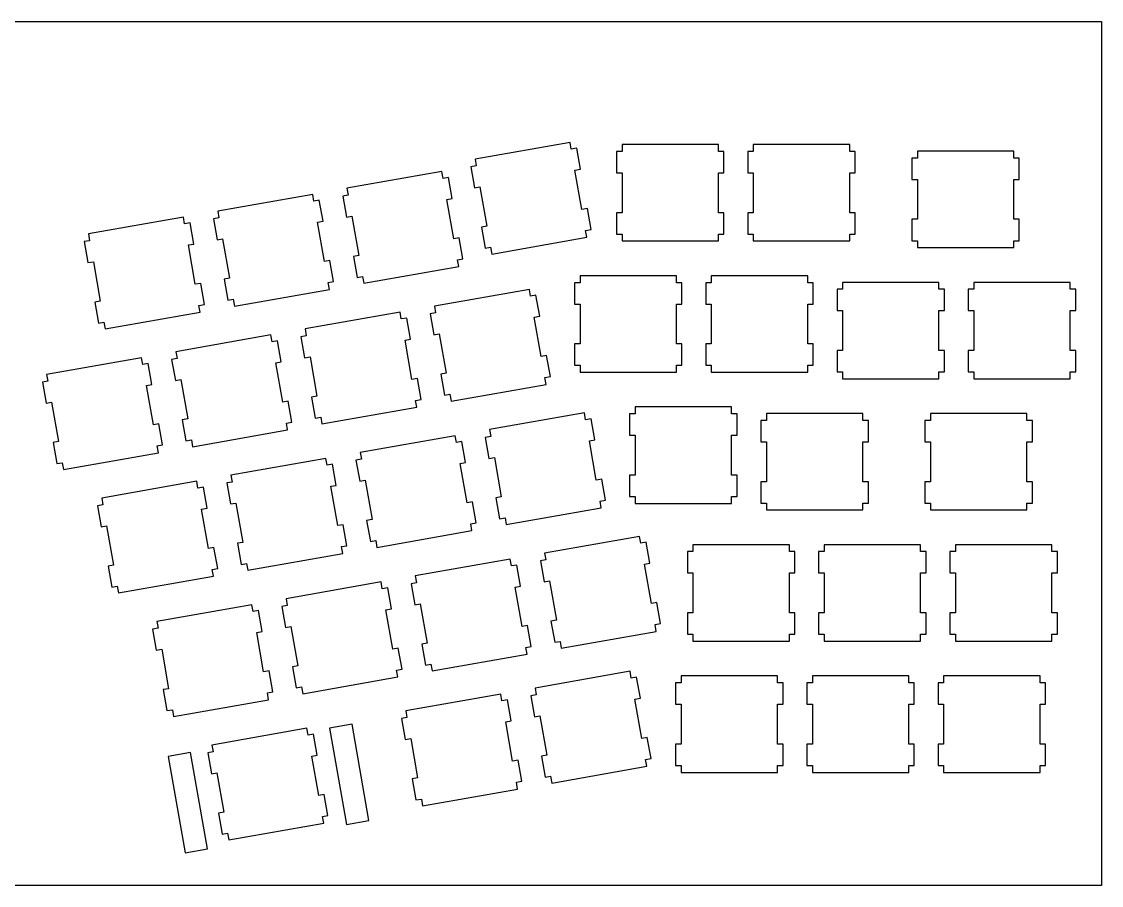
# Model space of a CAD drawing. Extents: x 0 to 302, y 0 to 126.
# Drawn here: x 145.1 to 301.8, y 0.4 to 125.8 of the extents above; entities that cross this region are included whole.
import ezdxf

# ---------------------------------------------------------------- set-up
doc = ezdxf.new("R2010")
doc.units = 0
doc.layers.get('0').update_dxf_attribs({"linetype": 'CONTINUOUS'})

msp = doc.modelspace()

# ---------------------------------------------------------------- linework, layer by layer
at = {"color": 0}
for p, q in [((0.0951, 125.846), (301.847, 125.846)), ((301.847, 125.846), (301.847, 0.4189)), ((224.725, 108.311), (210.936, 105.88)), ((224.897, 107.326), (224.725, 108.311)), ((225.685, 107.465), (224.897, 107.326)), ((226.223, 104.413), (225.685, 107.465)), ((232.267, 106.987), (231.466, 106.987)), ((231.466, 106.987), (231.466, 103.887)), ((232.267, 107.987), (232.267, 106.987)), ((246.266, 107.987), (232.267, 107.987)), ((246.266, 106.987), (246.266, 107.987)), ((247.067, 106.987), (246.266, 106.987)), ((247.067, 103.887), (247.067, 106.987)), ((251.316, 106.987), (250.516, 106.987)), ((250.516, 106.987), (250.516, 103.887)), ((251.316, 107.987), (251.316, 106.987)), ((265.316, 107.987), (251.316, 107.987)), ((265.316, 106.987), (265.316, 107.987)), ((266.117, 106.987), (265.316, 106.987)), ((266.117, 103.887), (266.117, 106.987)), ((275.13, 107.035), (275.13, 106.034)), ((289.129, 107.035), (275.13, 107.035)), ((289.129, 106.034), (289.129, 107.035)), ((210.936, 105.88), (211.11, 104.895)), ((275.13, 106.034), (274.329, 106.034)), ((274.329, 106.034), (274.329, 102.935)), ((289.93, 106.034), (289.129, 106.034)), ((289.93, 102.935), (289.93, 106.034)), ((206.128, 104.065), (192.341, 101.635)), ((206.302, 103.08), (206.128, 104.065)), ((211.11, 104.895), (210.323, 104.756)), ((210.323, 104.756), (210.861, 101.703)), ((225.436, 104.273), (226.223, 104.413)), ((226.443, 98.5615), (225.436, 104.273)), ((231.466, 103.887), (232.267, 103.887)), ((232.267, 103.887), (232.267, 98.0888)), ((246.266, 98.0888), (246.266, 103.887)), ((246.266, 103.887), (247.067, 103.887)), ((250.516, 103.887), (251.316, 103.887)), ((251.316, 103.887), (251.316, 98.0888)), ((265.316, 98.0888), (265.316, 103.887)), ((265.316, 103.887), (266.117, 103.887)), ((207.09, 103.219), (206.302, 103.08)), ((207.629, 100.167), (207.09, 103.219)), ((274.329, 102.935), (275.13, 102.935)), ((275.13, 102.935), (275.13, 97.1352)), ((289.129, 97.1352), (289.129, 102.935)), ((289.129, 102.935), (289.93, 102.935)), ((187.369, 100.757), (173.582, 98.3259)), ((187.543, 99.7726), (187.369, 100.757)), ((192.516, 100.649), (191.728, 100.51)), ((191.728, 100.51), (192.265, 97.4577)), ((192.341, 101.635), (192.516, 100.649)), ((210.861, 101.703), (211.649, 101.843)), ((211.649, 101.843), (212.656, 96.1305)), ((188.33, 99.9105), (187.543, 99.7726)), ((188.868, 96.8583), (188.33, 99.9105)), ((206.841, 100.028), (207.629, 100.167)), ((207.848, 94.3158), (206.841, 100.028)), ((168.607, 97.4492), (154.82, 95.0186)), ((168.782, 96.4639), (168.607, 97.4492)), ((173.754, 97.342), (172.966, 97.2026)), ((172.966, 97.2026), (173.506, 94.149)), ((173.582, 98.3259), (173.754, 97.342)), ((192.265, 97.4577), (193.053, 97.5967)), ((193.053, 97.5967), (194.061, 91.8849)), ((227.232, 98.7005), (226.443, 98.5615)), ((227.769, 95.6469), (227.232, 98.7005)), ((232.267, 98.0888), (231.466, 98.0888)), ((231.466, 98.0888), (231.466, 94.9868)), ((247.067, 98.0888), (246.266, 98.0888)), ((247.067, 94.9868), (247.067, 98.0888)), ((251.316, 98.0888), (250.516, 98.0888)), ((250.516, 98.0888), (250.516, 94.9868)), ((266.117, 98.0888), (265.316, 98.0888)), ((266.117, 94.9868), (266.117, 98.0888)), ((169.569, 96.6033), (168.782, 96.4639)), ((170.108, 93.5496), (169.569, 96.6033)), ((188.08, 96.719), (188.868, 96.8583)), ((189.087, 91.0071), (188.08, 96.719)), ((212.656, 96.1305), (211.868, 95.9915)), ((211.868, 95.9915), (212.407, 92.9375)), ((226.981, 95.5075), (227.769, 95.6469)), ((275.13, 97.1352), (274.329, 97.1352)), ((274.329, 97.1352), (274.329, 94.0347)), ((289.93, 97.1352), (289.129, 97.1352)), ((289.93, 94.0347), (289.93, 97.1352)), ((154.82, 95.0186), (154.995, 94.0333)), ((173.506, 94.149), (174.293, 94.288)), ((174.293, 94.288), (175.3, 88.5762)), ((208.635, 94.4534), (207.848, 94.3158)), ((209.174, 91.4012), (208.635, 94.4534)), ((213.367, 92.0916), (227.156, 94.5236)), ((227.156, 94.5236), (226.981, 95.5075)), ((231.466, 94.9868), (232.267, 94.9868)), ((232.267, 94.9868), (232.267, 93.9878)), ((246.266, 93.9878), (246.266, 94.9868)), ((246.266, 94.9868), (247.067, 94.9868)), ((250.516, 94.9868), (251.316, 94.9868)), ((251.316, 94.9868), (251.316, 93.9878)), ((265.316, 93.9878), (265.316, 94.9868)), ((265.316, 94.9868), (266.117, 94.9868)), ((154.995, 94.0333), (154.207, 93.8939)), ((154.207, 93.8939), (154.744, 90.8417)), ((169.32, 93.4117), (170.108, 93.5496)), ((170.327, 87.6999), (169.32, 93.4117)), ((212.407, 92.9375), (213.195, 93.0769)), ((213.195, 93.0769), (213.367, 92.0916)), ((232.267, 93.9878), (246.266, 93.9878)), ((251.316, 93.9878), (265.316, 93.9878)), ((274.329, 94.0347), (275.13, 94.0347)), ((275.13, 94.0347), (275.13, 93.0356)), ((275.13, 93.0356), (289.129, 93.0356)), ((289.129, 93.0356), (289.129, 94.0347)), ((289.129, 94.0347), (289.93, 94.0347)), ((154.744, 90.8417), (155.532, 90.9807)), ((155.532, 90.9807), (156.539, 85.2674)), ((189.876, 91.1461), (189.087, 91.0071)), ((190.413, 88.0939), (189.876, 91.1461)), ((194.061, 91.8849), (193.272, 91.7455)), ((193.272, 91.7455), (193.812, 88.6919)), ((208.387, 91.2619), (209.174, 91.4012)), ((208.56, 90.2765), (208.387, 91.2619)), ((194.772, 87.8459), (208.56, 90.2765)), ((171.115, 87.8374), (170.327, 87.6999)), ((171.654, 84.7852), (171.115, 87.8374)), ((175.3, 88.5762), (174.512, 88.4372)), ((174.512, 88.4372), (175.051, 85.3846)), ((189.625, 87.9546), (190.413, 88.0939)), ((189.8, 86.9692), (189.625, 87.9546)), ((193.812, 88.6919), (194.6, 88.8312)), ((194.6, 88.8312), (194.772, 87.8459)), ((226.17, 87.9369), (225.37, 87.9369)), ((225.37, 87.9369), (225.37, 84.8374)), ((226.17, 88.937), (226.17, 87.9369)), ((240.17, 88.937), (226.17, 88.937)), ((240.17, 87.9369), (240.17, 88.937)), ((240.97, 87.9369), (240.17, 87.9369)), ((240.97, 84.8374), (240.97, 87.9369)), ((245.22, 87.9369), (244.42, 87.9369)), ((244.42, 87.9369), (244.42, 84.8374)), ((245.22, 88.937), (245.22, 87.9369)), ((259.22, 88.937), (245.22, 88.937)), ((259.22, 87.9369), (259.22, 88.937)), ((260.02, 87.9369), (259.22, 87.9369)), ((260.02, 84.8374), (260.02, 87.9369)), ((264.27, 87.9849), (264.27, 86.9844)), ((278.27, 87.9849), (264.27, 87.9849)), ((278.27, 86.9844), (278.27, 87.9849)), ((283.32, 87.9849), (283.32, 86.9844)), ((297.32, 87.9849), (283.32, 87.9849)), ((297.32, 86.9844), (297.32, 87.9849)), ((176.013, 84.5386), (189.8, 86.9692)), ((218.817, 86.9583), (205.03, 84.5273)), ((218.991, 85.973), (218.817, 86.9583)), ((264.27, 86.9844), (263.47, 86.9844)), ((263.47, 86.9844), (263.47, 83.8853)), ((279.07, 86.9844), (278.27, 86.9844)), ((279.07, 83.8853), (279.07, 86.9844)), ((283.32, 86.9844), (282.52, 86.9844)), ((282.52, 86.9844), (282.52, 83.8853)), ((298.12, 86.9844), (297.32, 86.9844)), ((298.12, 83.8853), (298.12, 86.9844)), ((156.539, 85.2674), (155.751, 85.1299)), ((155.751, 85.1299), (156.29, 82.0759)), ((170.866, 84.6459), (171.654, 84.7852)), ((171.038, 83.6605), (170.866, 84.6459)), ((175.051, 85.3846), (175.839, 85.5239)), ((175.839, 85.5239), (176.013, 84.5386)), ((219.778, 86.1124), (218.991, 85.973)), ((220.318, 83.0584), (219.778, 86.1124)), ((225.37, 84.8374), (226.17, 84.8374)), ((226.17, 84.8374), (226.17, 79.0374)), ((240.17, 79.0374), (240.17, 84.8374)), ((240.17, 84.8374), (240.97, 84.8374)), ((244.42, 84.8374), (245.22, 84.8374)), ((245.22, 84.8374), (245.22, 79.0374)), ((259.22, 79.0374), (259.22, 84.8374)), ((259.22, 84.8374), (260.02, 84.8374)), ((157.252, 81.2299), (171.038, 83.6605)), ((200.057, 83.6496), (186.269, 81.219)), ((200.23, 82.6657), (200.057, 83.6496)), ((205.204, 83.5424), (204.415, 83.403)), ((204.415, 83.403), (204.954, 80.3508)), ((205.03, 84.5273), (205.204, 83.5424)), ((263.47, 83.8853), (264.27, 83.8853)), ((264.27, 83.8853), (264.27, 78.0852)), ((278.27, 78.0852), (278.27, 83.8853)), ((278.27, 83.8853), (279.07, 83.8853)), ((282.52, 83.8853), (283.32, 83.8853)), ((283.32, 83.8853), (283.32, 78.0852)), ((297.32, 78.0852), (297.32, 83.8853)), ((297.32, 83.8853), (298.12, 83.8853)), ((156.29, 82.0759), (157.077, 82.2152)), ((157.077, 82.2152), (157.252, 81.2299)), ((201.018, 82.8036), (200.23, 82.6657)), ((201.556, 79.7511), (201.018, 82.8036)), ((219.53, 82.9208), (220.318, 83.0584)), ((220.537, 77.2086), (219.53, 82.9208)), ((181.296, 80.3423), (167.509, 77.9117)), ((181.47, 79.357), (181.296, 80.3423)), ((186.443, 80.2337), (185.655, 80.0957)), ((185.655, 80.0957), (186.194, 77.0421)), ((186.269, 81.219), (186.443, 80.2337)), ((204.954, 80.3508), (205.741, 80.4898)), ((205.741, 80.4898), (206.75, 74.778)), ((182.258, 79.4964), (181.47, 79.357)), ((182.795, 76.4427), (182.258, 79.4964)), ((200.769, 79.6121), (201.556, 79.7511)), ((201.775, 73.9013), (200.769, 79.6121)), ((226.17, 79.0374), (225.37, 79.0374)), ((225.37, 79.0374), (225.37, 75.9368)), ((240.97, 79.0374), (240.17, 79.0374)), ((240.97, 75.9368), (240.97, 79.0374)), ((245.22, 79.0374), (244.42, 79.0374)), ((244.42, 79.0374), (244.42, 75.9368)), ((260.02, 79.0374), (259.22, 79.0374)), ((260.02, 75.9368), (260.02, 79.0374)), ((162.535, 77.0336), (148.748, 74.603)), ((162.709, 76.0497), (162.535, 77.0336)), ((167.682, 76.9264), (166.894, 76.787)), ((167.509, 77.9117), (167.682, 76.9264)), ((186.194, 77.0421), (186.982, 77.1811)), ((186.982, 77.1811), (187.988, 71.4707)), ((221.324, 77.3465), (220.537, 77.2086)), ((221.863, 74.2957), (221.324, 77.3465)), ((264.27, 78.0852), (263.47, 78.0852)), ((263.47, 78.0852), (263.47, 74.9847)), ((279.07, 78.0852), (278.27, 78.0852)), ((279.07, 74.9847), (279.07, 78.0852)), ((283.32, 78.0852), (282.52, 78.0852)), ((282.52, 78.0852), (282.52, 74.9847)), ((298.12, 78.0852), (297.32, 78.0852)), ((298.12, 74.9847), (298.12, 78.0852)), ((163.497, 76.1877), (162.709, 76.0497)), ((164.036, 73.1354), (163.497, 76.1877)), ((166.894, 76.787), (167.433, 73.7348)), ((182.009, 76.3048), (182.795, 76.4427)), ((183.016, 70.5926), (182.009, 76.3048)), ((225.37, 75.9368), (226.17, 75.9368)), ((226.17, 75.9368), (226.17, 74.9378)), ((240.17, 74.9378), (240.17, 75.9368)), ((240.17, 75.9368), (240.97, 75.9368)), ((244.42, 75.9368), (245.22, 75.9368)), ((245.22, 75.9368), (245.22, 74.9378)), ((259.22, 74.9378), (259.22, 75.9368)), ((259.22, 75.9368), (260.02, 75.9368)), ((148.748, 74.603), (148.922, 73.6177)), ((167.433, 73.7348), (168.22, 73.8724)), ((168.22, 73.8724), (169.227, 68.162)), ((202.563, 74.0392), (201.775, 73.9013)), ((203.102, 70.987), (202.563, 74.0392)), ((206.75, 74.778), (205.962, 74.6386)), ((205.962, 74.6386), (206.499, 71.5864)), ((221.075, 74.1564), (221.863, 74.2957)), ((221.248, 73.1711), (221.075, 74.1564)), ((226.17, 74.9378), (240.17, 74.9378)), ((245.22, 74.9378), (259.22, 74.9378)), ((263.47, 74.9847), (264.27, 74.9847)), ((264.27, 74.9847), (264.27, 73.9856)), ((264.27, 73.9856), (278.27, 73.9856)), ((278.27, 73.9856), (278.27, 74.9847)), ((278.27, 74.9847), (279.07, 74.9847)), ((282.52, 74.9847), (283.32, 74.9847)), ((283.32, 74.9847), (283.32, 73.9856)), ((283.32, 73.9856), (297.32, 73.9856)), ((297.32, 73.9856), (297.32, 74.9847)), ((297.32, 74.9847), (298.12, 74.9847)), ((148.922, 73.6177), (148.135, 73.4797)), ((148.135, 73.4797), (148.673, 70.4261)), ((163.248, 72.9961), (164.036, 73.1354)), ((164.254, 67.2853), (163.248, 72.9961)), ((207.461, 70.7401), (221.248, 73.1711)), ((148.673, 70.4261), (149.461, 70.5651)), ((149.461, 70.5651), (150.468, 64.8547)), ((183.804, 70.7305), (183.016, 70.5926)), ((184.342, 67.6797), (183.804, 70.7305)), ((187.988, 71.4707), (187.201, 71.3313)), ((187.201, 71.3313), (187.738, 68.2777)), ((202.314, 70.8477), (203.102, 70.987)), ((202.487, 69.8638), (202.314, 70.8477)), ((206.499, 71.5864), (207.287, 71.7254)), ((207.287, 71.7254), (207.461, 70.7401)), ((188.7, 67.4317), (202.487, 69.8638)), ((226.815, 69.0245), (213.028, 66.5939)), ((226.989, 68.0406), (226.815, 69.0245)), ((234.171, 69.887), (234.171, 68.8869)), ((248.171, 69.887), (234.171, 69.887)), ((248.171, 68.8869), (248.171, 69.887)), ((165.042, 67.4232), (164.254, 67.2853)), ((165.581, 64.371), (165.042, 67.4232)), ((169.227, 68.162), (168.44, 68.0226)), ((168.44, 68.0226), (168.978, 64.9704)), ((183.553, 67.5404), (184.342, 67.6797)), ((183.727, 66.5551), (183.553, 67.5404)), ((187.738, 68.2777), (188.527, 68.417)), ((188.527, 68.417), (188.7, 67.4317)), ((227.776, 68.18), (226.989, 68.0406)), ((228.316, 65.126), (227.776, 68.18)), ((234.171, 68.8869), (233.372, 68.8869)), ((233.372, 68.8869), (233.372, 65.7874)), ((248.971, 68.8869), (248.171, 68.8869)), ((248.971, 65.7874), (248.971, 68.8869)), ((253.221, 67.9344), (252.422, 67.9344)), ((252.422, 67.9344), (252.422, 64.8353)), ((253.221, 68.9349), (253.221, 67.9344)), ((267.221, 68.9349), (253.221, 68.9349)), ((267.221, 67.9344), (267.221, 68.9349)), ((268.021, 67.9344), (267.221, 67.9344)), ((268.021, 64.8353), (268.021, 67.9344)), ((277.034, 67.9344), (276.235, 67.9344)), ((276.235, 67.9344), (276.235, 64.8353)), ((277.034, 68.9349), (277.034, 67.9344)), ((291.035, 68.9349), (277.034, 68.9349)), ((291.035, 67.9344), (291.035, 68.9349)), ((291.834, 67.9344), (291.035, 67.9344)), ((291.834, 64.8353), (291.834, 67.9344)), ((169.94, 64.1244), (183.727, 66.5551)), ((213.028, 66.5939), (213.202, 65.6096)), ((150.468, 64.8547), (149.68, 64.7153)), ((149.68, 64.7153), (150.217, 61.6617)), ((164.793, 64.2317), (165.581, 64.371)), ((168.978, 64.9704), (169.766, 65.1097)), ((169.766, 65.1097), (169.94, 64.1244)), ((208.055, 65.7186), (194.268, 63.2866)), ((208.229, 64.7319), (208.055, 65.7186)), ((209.017, 64.8712), (208.229, 64.7319)), ((209.554, 61.8187), (209.017, 64.8712)), ((213.202, 65.6096), (212.413, 65.4706)), ((212.413, 65.4706), (212.953, 62.417)), ((227.528, 64.987), (228.316, 65.126)), ((228.534, 59.2748), (227.528, 64.987)), ((233.372, 65.7874), (234.171, 65.7874)), ((234.171, 65.7874), (234.171, 59.9874)), ((248.171, 59.9874), (248.171, 65.7874)), ((248.171, 65.7874), (248.971, 65.7874)), ((252.422, 64.8353), (253.221, 64.8353)), ((253.221, 64.8353), (253.221, 59.0352)), ((267.221, 59.0352), (267.221, 64.8353)), ((267.221, 64.8353), (268.021, 64.8353)), ((276.235, 64.8353), (277.034, 64.8353)), ((277.034, 64.8353), (277.034, 59.0352)), ((291.035, 59.0352), (291.035, 64.8353)), ((291.035, 64.8353), (291.834, 64.8353)), ((151.179, 60.8157), (164.966, 63.2478)), ((164.966, 63.2478), (164.793, 64.2317)), ((194.268, 63.2866), (194.441, 62.3013)), ((150.217, 61.6617), (151.005, 61.801)), ((151.005, 61.801), (151.179, 60.8157)), ((189.294, 62.4085), (175.507, 59.9779)), ((189.468, 61.4246), (189.294, 62.4085)), ((190.256, 61.564), (189.468, 61.4246)), ((190.795, 58.51), (190.256, 61.564)), ((194.441, 62.3013), (193.653, 62.1619)), ((193.653, 62.1619), (194.192, 59.1097)), ((208.766, 61.6797), (209.554, 61.8187)), ((209.773, 55.9675), (208.766, 61.6797)), ((212.953, 62.417), (213.741, 62.556)), ((213.741, 62.556), (214.748, 56.8441)), ((175.507, 59.9779), (175.681, 58.994)), ((234.171, 59.9874), (233.372, 59.9874)), ((233.372, 59.9874), (233.372, 56.8868)), ((248.971, 59.9874), (248.171, 59.9874)), ((248.971, 56.8868), (248.971, 59.9874)), ((170.533, 59.1012), (156.746, 56.6706)), ((170.707, 58.1159), (170.533, 59.1012)), ((171.496, 58.2553), (170.707, 58.1159)), ((172.033, 55.2027), (171.496, 58.2553)), ((175.681, 58.994), (174.892, 58.8546)), ((174.892, 58.8546), (175.431, 55.801)), ((190.007, 58.371), (190.795, 58.51)), ((191.014, 52.6591), (190.007, 58.371)), ((194.192, 59.1097), (194.98, 59.2487)), ((194.98, 59.2487), (195.986, 53.5368)), ((229.322, 59.4141), (228.534, 59.2748)), ((229.861, 56.3619), (229.322, 59.4141)), ((253.221, 59.0352), (252.422, 59.0352)), ((252.422, 59.0352), (252.422, 55.9347)), ((268.021, 59.0352), (267.221, 59.0352)), ((268.021, 55.9347), (268.021, 59.0352)), ((277.034, 59.0352), (276.235, 59.0352)), ((276.235, 59.0352), (276.235, 55.9347)), ((291.834, 59.0352), (291.035, 59.0352)), ((291.834, 55.9347), (291.834, 59.0352)), ((156.746, 56.6706), (156.92, 55.6853)), ((214.748, 56.8441), (213.96, 56.7048)), ((213.96, 56.7048), (214.497, 53.6526)), ((233.372, 56.8868), (234.171, 56.8868)), ((234.171, 56.8868), (234.171, 55.8878)), ((248.171, 55.8878), (248.171, 56.8868)), ((248.171, 56.8868), (248.971, 56.8868)), ((156.92, 55.6853), (156.133, 55.5459)), ((156.133, 55.5459), (156.67, 52.4937)), ((171.246, 55.0637), (172.033, 55.2027)), ((172.252, 49.3518), (171.246, 55.0637)), ((175.431, 55.801), (176.218, 55.94)), ((176.218, 55.94), (177.227, 50.2281)), ((210.561, 56.1068), (209.773, 55.9675)), ((211.1, 53.0532), (210.561, 56.1068)), ((215.459, 52.8066), (229.246, 55.2372)), ((229.073, 56.2225), (229.861, 56.3619)), ((229.246, 55.2372), (229.073, 56.2225)), ((234.171, 55.8878), (248.171, 55.8878)), ((252.422, 55.9347), (253.221, 55.9347)), ((253.221, 55.9347), (253.221, 54.9356)), ((253.221, 54.9356), (267.221, 54.9356)), ((267.221, 54.9356), (267.221, 55.9347)), ((267.221, 55.9347), (268.021, 55.9347)), ((276.235, 55.9347), (277.034, 55.9347)), ((277.034, 55.9347), (277.034, 54.9356)), ((277.034, 54.9356), (291.035, 54.9356)), ((291.035, 54.9356), (291.035, 55.9347)), ((291.035, 55.9347), (291.834, 55.9347)), ((195.986, 53.5368), (195.199, 53.3975)), ((195.199, 53.3975), (195.738, 50.3439)), ((214.497, 53.6526), (215.285, 53.7916)), ((215.285, 53.7916), (215.459, 52.8066)), ((156.67, 52.4937), (157.459, 52.6327)), ((157.459, 52.6327), (158.466, 46.9209)), ((191.801, 52.7981), (191.014, 52.6591)), ((192.34, 49.7459), (191.801, 52.7981)), ((196.698, 49.4979), (210.486, 51.9285)), ((210.312, 52.9138), (211.1, 53.0532)), ((210.486, 51.9285), (210.312, 52.9138)), ((177.227, 50.2281), (176.439, 50.0888)), ((195.738, 50.3439), (196.525, 50.4832)), ((196.525, 50.4832), (196.698, 49.4979)), ((234.813, 51.0907), (221.026, 48.6601)), ((234.987, 50.1068), (234.813, 51.0907)), ((235.776, 50.2447), (234.987, 50.1068)), ((236.313, 47.1921), (235.776, 50.2447)), ((173.04, 49.4908), (172.252, 49.3518)), ((173.579, 46.4372), (173.04, 49.4908)), ((176.439, 50.0888), (176.976, 47.0366)), ((177.938, 46.1906), (191.725, 48.6212)), ((191.551, 49.6066), (192.34, 49.7459)), ((191.725, 48.6212), (191.551, 49.6066)), ((221.026, 48.6601), (221.2, 47.6747)), ((242.554, 48.8844), (241.753, 48.8844)), ((241.753, 48.8844), (241.753, 45.7853)), ((242.554, 49.8849), (242.554, 48.8844)), ((256.553, 49.8849), (242.554, 49.8849)), ((256.553, 48.8844), (256.553, 49.8849)), ((257.354, 48.8844), (256.553, 48.8844)), ((257.354, 45.7853), (257.354, 48.8844)), ((261.604, 48.8844), (260.803, 48.8844)), ((260.803, 48.8844), (260.803, 45.7853)), ((261.604, 49.8849), (261.604, 48.8844)), ((275.603, 49.8849), (261.604, 49.8849)), ((275.603, 48.8844), (275.603, 49.8849)), ((276.404, 48.8844), (275.603, 48.8844)), ((276.404, 45.7853), (276.404, 48.8844)), ((280.654, 48.8844), (279.853, 48.8844)), ((279.853, 48.8844), (279.853, 45.7853)), ((280.654, 49.8849), (280.654, 48.8844)), ((294.653, 49.8849), (280.654, 49.8849)), ((294.653, 48.8844), (294.653, 49.8849)), ((295.454, 48.8844), (294.653, 48.8844)), ((295.454, 45.7853), (295.454, 48.8844)), ((176.976, 47.0366), (177.764, 47.1759)), ((177.764, 47.1759), (177.938, 46.1906)), ((216.053, 47.7834), (202.266, 45.3528)), ((216.227, 46.7981), (216.053, 47.7834)), ((221.2, 47.6747), (220.413, 47.5368)), ((220.413, 47.5368), (220.95, 44.4832)), ((235.526, 47.0531), (236.313, 47.1921)), ((236.532, 41.3413), (235.526, 47.0531)), ((158.466, 46.9209), (157.678, 46.7815)), ((157.678, 46.7815), (158.215, 43.7279)), ((172.791, 46.2979), (173.579, 46.4372)), ((172.964, 45.3125), (172.791, 46.2979)), ((217.015, 46.9374), (216.227, 46.7981)), ((217.552, 43.8838), (217.015, 46.9374)), ((241.753, 45.7853), (242.554, 45.7853)), ((242.554, 45.7853), (242.554, 39.9852)), ((256.553, 39.9852), (256.553, 45.7853)), ((256.553, 45.7853), (257.354, 45.7853)), ((260.803, 45.7853), (261.604, 45.7853)), ((261.604, 45.7853), (261.604, 39.9852)), ((275.603, 39.9852), (275.603, 45.7853)), ((275.603, 45.7853), (276.404, 45.7853)), ((279.853, 45.7853), (280.654, 45.7853)), ((280.654, 45.7853), (280.654, 39.9852)), ((294.653, 39.9852), (294.653, 45.7853)), ((294.653, 45.7853), (295.454, 45.7853)), ((159.177, 42.8819), (172.964, 45.3125)), ((197.292, 44.4747), (183.505, 42.0441)), ((197.466, 43.4894), (197.292, 44.4747)), ((202.439, 44.3674), (201.651, 44.2281)), ((201.651, 44.2281), (202.19, 41.1759)), ((202.266, 45.3528), (202.439, 44.3674)), ((220.95, 44.4832), (221.739, 44.6222)), ((221.739, 44.6222), (222.746, 38.9103)), ((158.215, 43.7279), (159.004, 43.8672)), ((159.004, 43.8672), (159.177, 42.8819)), ((198.253, 43.6287), (197.466, 43.4894)), ((198.793, 40.5765), (198.253, 43.6287)), ((216.764, 43.7459), (217.552, 43.8838)), ((217.773, 38.034), (216.764, 43.7459)), ((178.532, 41.1674), (164.744, 38.7368)), ((178.705, 40.1821), (178.532, 41.1674)), ((183.679, 41.0587), (182.891, 40.9208)), ((182.891, 40.9208), (183.429, 37.8672)), ((183.505, 42.0441), (183.679, 41.0587)), ((202.19, 41.1759), (202.978, 41.3135)), ((202.978, 41.3135), (203.984, 35.6016)), ((237.32, 41.4803), (236.532, 41.3413)), ((237.859, 38.4267), (237.32, 41.4803)), ((179.494, 40.3214), (178.705, 40.1821)), ((180.031, 37.2678), (179.494, 40.3214)), ((198.005, 40.4372), (198.793, 40.5765)), ((199.012, 34.7252), (198.005, 40.4372)), ((242.554, 39.9852), (241.753, 39.9852)), ((241.753, 39.9852), (241.753, 36.8847)), ((257.354, 39.9852), (256.553, 39.9852)), ((257.354, 36.8847), (257.354, 39.9852)), ((261.604, 39.9852), (260.803, 39.9852)), ((260.803, 39.9852), (260.803, 36.8847)), ((276.404, 39.9852), (275.603, 39.9852)), ((276.404, 36.8847), (276.404, 39.9852)), ((280.654, 39.9852), (279.853, 39.9852)), ((279.853, 39.9852), (279.853, 36.8847)), ((295.454, 39.9852), (294.653, 39.9852)), ((295.454, 36.8847), (295.454, 39.9852)), ((164.918, 37.7515), (164.13, 37.6121)), ((164.744, 38.7368), (164.918, 37.7515)), ((183.429, 37.8672), (184.217, 38.0062)), ((184.217, 38.0062), (185.225, 32.2943)), ((218.56, 38.1716), (217.773, 38.034)), ((219.098, 35.1193), (218.56, 38.1716)), ((222.746, 38.9103), (221.958, 38.771)), ((221.958, 38.771), (222.495, 35.7188)), ((237.071, 38.2887), (237.859, 38.4267)), ((237.244, 37.3034), (237.071, 38.2887)), ((164.13, 37.6121), (164.669, 34.5598)), ((179.243, 37.1299), (180.031, 37.2678)), ((180.25, 31.4165), (179.243, 37.1299)), ((223.457, 34.8726), (237.244, 37.3034)), ((241.753, 36.8847), (242.554, 36.8847)), ((242.554, 36.8847), (242.554, 35.8856)), ((256.553, 35.8856), (256.553, 36.8847)), ((256.553, 36.8847), (257.354, 36.8847)), ((260.803, 36.8847), (261.604, 36.8847)), ((261.604, 36.8847), (261.604, 35.8856)), ((275.603, 35.8856), (275.603, 36.8847)), ((275.603, 36.8847), (276.404, 36.8847)), ((279.853, 36.8847), (280.654, 36.8847)), ((280.654, 36.8847), (280.654, 35.8856)), ((294.653, 35.8856), (294.653, 36.8847)), ((294.653, 36.8847), (295.454, 36.8847)), ((164.669, 34.5598), (165.457, 34.6976)), ((165.457, 34.6976), (166.463, 28.9857)), ((199.799, 34.8644), (199.012, 34.7252)), ((200.338, 31.8106), (199.799, 34.8644)), ((203.984, 35.6016), (203.196, 35.4637)), ((203.196, 35.4637), (203.736, 32.4115)), ((218.31, 34.9801), (219.098, 35.1193)), ((218.484, 33.9962), (218.31, 34.9801)), ((222.495, 35.7188), (223.284, 35.8567)), ((223.284, 35.8567), (223.457, 34.8726)), ((242.554, 35.8856), (256.553, 35.8856)), ((261.604, 35.8856), (275.603, 35.8856)), ((280.654, 35.8856), (294.653, 35.8856)), ((204.696, 31.5654), (218.484, 33.9962)), ((181.038, 31.5557), (180.25, 31.4165)), ((181.577, 28.5034), (181.038, 31.5557)), ((185.225, 32.2943), (184.437, 32.1551)), ((184.437, 32.1551), (184.974, 29.1028)), ((199.549, 31.6728), (200.338, 31.8106)), ((199.723, 30.6875), (199.549, 31.6728)), ((203.736, 32.4115), (204.523, 32.5493)), ((204.523, 32.5493), (204.696, 31.5654)), ((233.431, 31.5033), (219.644, 29.0725)), ((233.605, 30.5194), (233.431, 31.5033)), ((185.936, 28.2567), (199.723, 30.6875)), ((234.392, 30.6586), (233.605, 30.5194)), ((234.932, 27.6049), (234.392, 30.6586)), ((240.84, 29.8345), (240.039, 29.8345)), ((240.039, 29.8345), (240.039, 26.7353)), ((240.84, 30.835), (240.84, 29.8345)), ((254.839, 30.835), (240.84, 30.835)), ((254.839, 29.8345), (254.839, 30.835)), ((255.64, 29.8345), (254.839, 29.8345)), ((255.64, 26.7353), (255.64, 29.8345)), ((259.89, 29.8345), (259.089, 29.8345)), ((259.089, 29.8345), (259.089, 26.7353)), ((259.89, 30.835), (259.89, 29.8345)), ((273.889, 30.835), (259.89, 30.835)), ((273.889, 29.8345), (273.889, 30.835)), ((274.69, 29.8345), (273.889, 29.8345)), ((274.69, 26.7353), (274.69, 29.8345)), ((278.94, 29.8345), (278.139, 29.8345)), ((278.139, 29.8345), (278.139, 26.7353)), ((278.94, 30.835), (278.94, 29.8345)), ((292.939, 30.835), (278.94, 30.835)), ((292.939, 29.8345), (292.939, 30.835)), ((293.74, 29.8345), (292.939, 29.8345)), ((293.74, 26.7353), (293.74, 29.8345)), ((166.463, 28.9857), (165.676, 28.8478)), ((165.676, 28.8478), (166.215, 25.7955)), ((180.789, 28.3641), (181.577, 28.5034)), ((180.963, 27.3802), (180.789, 28.3641)), ((184.974, 29.1028), (185.762, 29.2406)), ((185.762, 29.2406), (185.936, 28.2567)), ((219.644, 29.0725), (219.818, 28.0886)), ((167.175, 24.9494), (180.963, 27.3802)), ((214.671, 28.1947), (200.884, 25.7638)), ((214.844, 27.2107), (214.671, 28.1947)), ((215.633, 27.3499), (214.844, 27.2107)), ((216.17, 24.2976), (215.633, 27.3499)), ((219.818, 28.0886), (219.029, 27.9494)), ((219.029, 27.9494), (219.568, 24.8956)), ((234.144, 27.4657), (234.932, 27.6049)), ((235.15, 21.7537), (234.144, 27.4657)), ((240.039, 26.7353), (240.84, 26.7353)), ((240.84, 26.7353), (240.84, 20.9352)), ((254.839, 20.9352), (254.839, 26.7353)), ((254.839, 26.7353), (255.64, 26.7353)), ((259.089, 26.7353), (259.89, 26.7353)), ((259.89, 26.7353), (259.89, 20.9352)), ((273.889, 20.9352), (273.889, 26.7353)), ((273.889, 26.7353), (274.69, 26.7353)), ((278.139, 26.7353), (278.94, 26.7353)), ((278.94, 26.7353), (278.94, 20.9352)), ((292.939, 20.9352), (292.939, 26.7353)), ((292.939, 26.7353), (293.74, 26.7353)), ((166.215, 25.7955), (167.002, 25.9333)), ((167.002, 25.9333), (167.175, 24.9494)), ((200.884, 25.7638), (201.057, 24.7799)), ((193.076, 23.829), (189.826, 23.2558)), ((195.541, 9.8447), (193.076, 23.829)), ((201.057, 24.7799), (200.269, 24.6407)), ((200.269, 24.6407), (200.808, 21.5883)), ((215.382, 24.1584), (216.17, 24.2976)), ((216.389, 18.4464), (215.382, 24.1584)), ((219.568, 24.8956), (220.357, 25.0348)), ((220.357, 25.0348), (221.364, 19.3228)), ((186.53, 23.2337), (172.743, 20.8029)), ((186.703, 22.2498), (186.53, 23.2337)), ((187.492, 22.3876), (186.703, 22.2498)), ((188.029, 19.3353), (187.492, 22.3876)), ((189.826, 23.2558), (192.291, 9.2728)), ((172.743, 20.8029), (172.916, 19.8176)), ((200.808, 21.5883), (201.596, 21.7275)), ((201.596, 21.7275), (202.602, 16.0155)), ((235.938, 21.8929), (235.15, 21.7537)), ((236.477, 18.8406), (235.938, 21.8929)), ((240.84, 20.9352), (240.039, 20.9352)), ((240.039, 20.9352), (240.039, 17.8346)), ((255.64, 20.9352), (254.839, 20.9352)), ((255.64, 17.8346), (255.64, 20.9352)), ((259.89, 20.9352), (259.089, 20.9352)), ((259.089, 20.9352), (259.089, 17.8346)), ((274.69, 20.9352), (273.889, 20.9352)), ((274.69, 17.8346), (274.69, 20.9352)), ((278.94, 20.9352), (278.139, 20.9352)), ((278.139, 20.9352), (278.139, 17.8346)), ((293.74, 20.9352), (292.939, 20.9352)), ((293.74, 17.8346), (293.74, 20.9352)), ((169.638, 19.6963), (166.387, 19.123)), ((166.387, 19.123), (168.854, 5.1387)), ((172.103, 5.712), (169.638, 19.6963)), ((172.916, 19.8176), (172.128, 19.6798)), ((172.128, 19.6798), (172.667, 16.626)), ((187.241, 19.1961), (188.029, 19.3353)), ((188.25, 13.4841), (187.241, 19.1961)), ((221.364, 19.3228), (220.576, 19.1837)), ((220.576, 19.1837), (221.113, 16.1313)), ((235.689, 18.7013), (236.477, 18.8406)), ((217.177, 18.5856), (216.389, 18.4464)), ((217.716, 15.5319), (217.177, 18.5856)), ((222.075, 15.2852), (235.862, 17.7161)), ((235.862, 17.7161), (235.689, 18.7013)), ((240.039, 17.8346), (240.84, 17.8346)), ((240.84, 17.8346), (240.84, 16.8355)), ((254.839, 16.8355), (254.839, 17.8346)), ((254.839, 17.8346), (255.64, 17.8346)), ((259.089, 17.8346), (259.89, 17.8346)), ((259.89, 17.8346), (259.89, 16.8355)), ((273.889, 16.8355), (273.889, 17.8346)), ((273.889, 17.8346), (274.69, 17.8346)), ((278.139, 17.8346), (278.94, 17.8346)), ((278.94, 17.8346), (278.94, 16.8355)), ((292.939, 16.8355), (292.939, 17.8346)), ((292.939, 17.8346), (293.74, 17.8346)), ((172.667, 16.626), (173.455, 16.7652)), ((173.455, 16.7652), (174.461, 11.0532)), ((202.602, 16.0155), (201.815, 15.8764)), ((201.815, 15.8764), (202.354, 12.8227)), ((221.113, 16.1313), (221.901, 16.2705)), ((221.901, 16.2705), (222.075, 15.2852)), ((240.84, 16.8355), (254.839, 16.8355)), ((259.89, 16.8355), (273.889, 16.8355)), ((278.94, 16.8355), (292.939, 16.8355)), ((203.314, 11.9765), (217.102, 14.4088)), ((216.928, 15.3927), (217.716, 15.5319)), ((217.102, 14.4088), (216.928, 15.3927)), ((189.037, 13.6233), (188.25, 13.4841)), ((189.575, 10.5695), (189.037, 13.6233)), ((202.354, 12.8227), (203.141, 12.9618)), ((203.141, 12.9618), (203.314, 11.9765)), ((174.461, 11.0532), (173.674, 10.9141)), ((173.674, 10.9141), (174.213, 7.8617)), ((175.174, 7.0156), (188.962, 9.4464)), ((188.787, 10.4317), (189.575, 10.5695)), ((188.962, 9.4464), (188.787, 10.4317)), ((192.291, 9.2728), (195.541, 9.8447)), ((174.213, 7.8617), (175, 7.9995)), ((175, 7.9995), (175.174, 7.0156)), ((168.854, 5.1387), (172.103, 5.712)), ((301.847, 0.4189), (0.0951, 0.4189))]:
    msp.add_line(p, q, dxfattribs=at)

doc.saveas('drawing.dxf')
